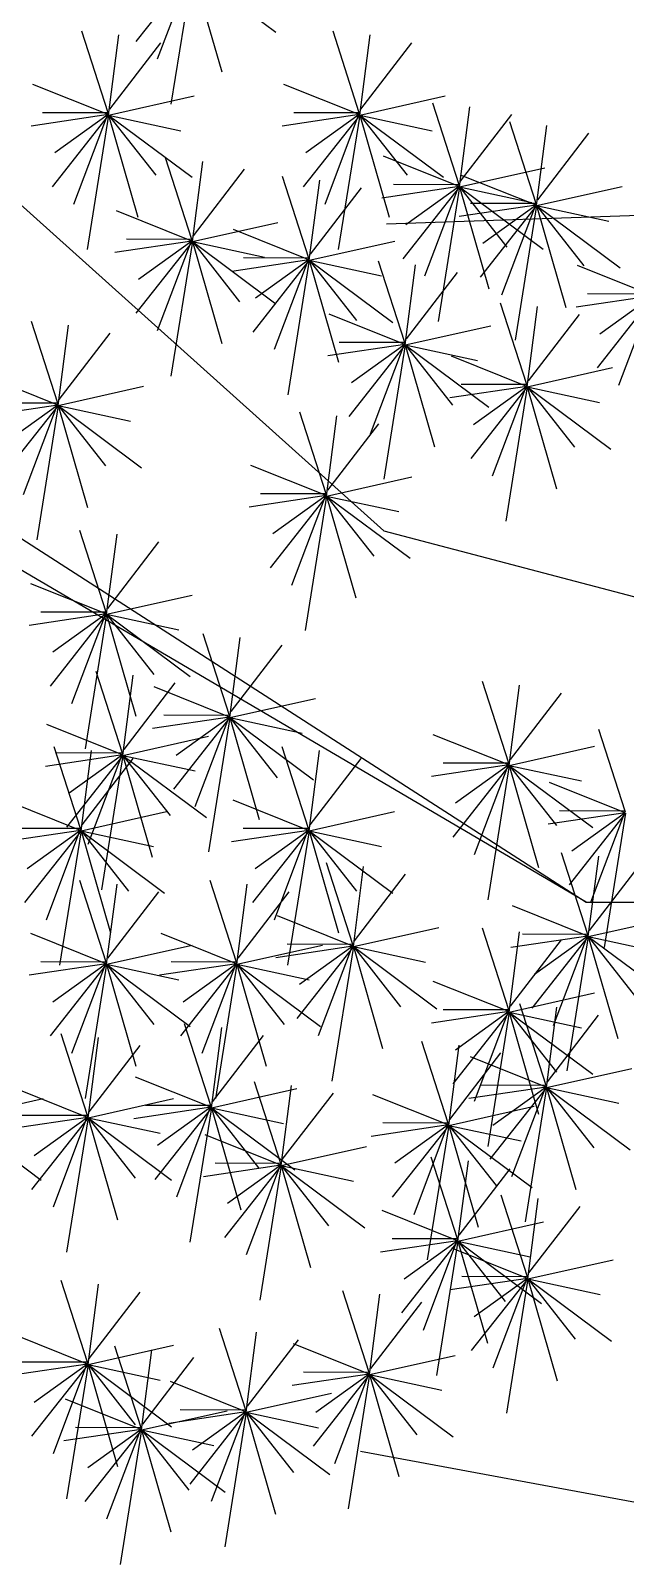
# Model space of a CAD drawing. Extents: x -5.87 to -1.56, y -0.05 to 8.99.
# Drawn here: x -3.57 to -2.944, y 2.111 to 3.724 of the extents above; entities that cross this region are included whole.
import ezdxf

# ---------------------------------------------------------------- set-up
doc = ezdxf.new("R2010")
doc.units = 0
doc.header["$MEASUREMENT"] = 0
doc.layers.get('0').update_dxf_attribs({"linetype": 'CONTINUOUS'})
doc.layers.add('01', color=1, linetype='CONTINUOUS')

msp = doc.modelspace()

# ---------------------------------------------------------------- linework, layer by layer
for p, q in [((-3.4002, 3.7903), (-3.4366, 3.6941)), ((-3.3997, 3.788), (-3.4592, 3.7126)), ((-3.3997, 3.788), (-3.4223, 3.6467)), ((-3.3997, 3.788), (-3.3118, 3.7226)), ((-3.3997, 3.788), (-3.3689, 3.6808)), ((-3.4883, 3.6376), (-3.516, 3.7235)), ((-3.4878, 3.6353), (-3.477, 3.7197)), ((-3.4866, 3.6416), (-3.4329, 3.7114)), ((-3.2241, 3.6376), (-3.2517, 3.7235)), ((-3.2236, 3.6353), (-3.2127, 3.7197)), ((-3.2224, 3.6416), (-3.1687, 3.7114)), ((-3.4883, 3.6358), (-3.5677, 3.6676)), ((-3.2241, 3.6358), (-3.3035, 3.6676)), ((-3.4878, 3.6353), (-3.398, 3.6555)), ((-3.2236, 3.6353), (-3.1337, 3.6555)), ((-3.1192, 3.562), (-3.1469, 3.6479)), ((-3.4883, 3.6358), (-3.5694, 3.6237)), ((-3.4883, 3.6376), (-3.5573, 3.6378)), ((-3.4878, 3.6353), (-3.5473, 3.5599)), ((-3.4883, 3.6358), (-3.5444, 3.5955)), ((-3.4883, 3.6376), (-3.5247, 3.5414)), ((-3.4878, 3.6353), (-3.5104, 3.494)), ((-3.4878, 3.6353), (-3.3999, 3.5699)), ((-3.4878, 3.6353), (-3.457, 3.5281)), ((-3.4878, 3.6353), (-3.4118, 3.6189)), ((-3.4878, 3.6353), (-3.4381, 3.572)), ((-3.2241, 3.6358), (-3.3052, 3.6237)), ((-3.2241, 3.6376), (-3.293, 3.6378)), ((-3.2236, 3.6353), (-3.2831, 3.5599)), ((-3.2241, 3.6358), (-3.2802, 3.5955)), ((-3.2241, 3.6376), (-3.2604, 3.5414)), ((-3.2236, 3.6353), (-3.2462, 3.494)), ((-3.2236, 3.6353), (-3.1357, 3.5699)), ((-3.2236, 3.6353), (-3.1927, 3.5281)), ((-3.2236, 3.6353), (-3.1476, 3.6189)), ((-3.2236, 3.6353), (-3.1739, 3.572)), ((-3.1187, 3.5597), (-3.1079, 3.6441)), ((-3.1175, 3.566), (-3.0638, 3.6358)), ((-3.0381, 3.5424), (-3.0657, 3.6282)), ((-3.0376, 3.5401), (-3.0267, 3.6244)), ((-3.0364, 3.5463), (-2.9827, 3.6162)), ((-3.4002, 3.5046), (-3.4279, 3.5905)), ((-3.3997, 3.5023), (-3.3889, 3.5866)), ((-3.1192, 3.5602), (-3.1986, 3.592)), ((-3.3985, 3.5085), (-3.3449, 3.5784)), ((-3.2772, 3.4849), (-3.3049, 3.5708)), ((-3.2767, 3.4826), (-3.2658, 3.567)), ((-3.1187, 3.5597), (-3.0289, 3.5799)), ((-3.0381, 3.5405), (-3.1175, 3.5723)), ((-3.2755, 3.4889), (-3.2218, 3.5587)), ((-3.1192, 3.5602), (-3.2003, 3.5481)), ((-3.1192, 3.562), (-3.1882, 3.5622)), ((-3.1187, 3.5597), (-3.1782, 3.4843)), ((-3.1192, 3.5602), (-3.1753, 3.5199)), ((-3.1192, 3.562), (-3.1556, 3.4658)), ((-3.1187, 3.5597), (-3.1413, 3.4184)), ((-3.1187, 3.5597), (-3.0308, 3.4943)), ((-3.1187, 3.5597), (-3.0879, 3.4525)), ((-3.1187, 3.5597), (-3.0427, 3.5434)), ((-3.1187, 3.5597), (-3.069, 3.4964)), ((-3.0376, 3.5401), (-2.9477, 3.5602)), ((-3.4002, 3.5027), (-3.4796, 3.5345)), ((-3.1954, 3.521), (-2.8116, 3.5342)), ((-3.0381, 3.5405), (-3.1192, 3.5285)), ((-3.0381, 3.5424), (-3.107, 3.5425)), ((-3.0376, 3.5401), (-3.0971, 3.4647)), ((-3.0381, 3.5405), (-3.0941, 3.5002)), ((-3.0381, 3.5424), (-3.0744, 3.4461)), ((-3.0376, 3.5401), (-3.0602, 3.3987)), ((-3.0376, 3.5401), (-2.9497, 3.4746)), ((-3.0376, 3.5401), (-3.0067, 3.4329)), ((-3.0376, 3.5401), (-2.9616, 3.5237)), ((-3.0376, 3.5401), (-2.9878, 3.4767)), ((-3.3997, 3.5023), (-3.3099, 3.5224)), ((-3.4002, 3.5027), (-3.4813, 3.4907)), ((-3.4002, 3.5046), (-3.4692, 3.5047)), ((-3.3997, 3.5023), (-3.4592, 3.4269)), ((-3.4002, 3.5027), (-3.4563, 3.4624)), ((-3.4002, 3.5046), (-3.4366, 3.4083)), ((-3.3997, 3.5023), (-3.4223, 3.3609)), ((-3.3997, 3.5023), (-3.3118, 3.4368)), ((-3.3997, 3.5023), (-3.3689, 3.3951)), ((-3.3997, 3.5023), (-3.3237, 3.4859)), ((-3.3997, 3.5023), (-3.35, 3.4389)), ((-3.2772, 3.4831), (-3.3566, 3.5149)), ((-3.2767, 3.4826), (-3.1869, 3.5028)), ((-3.2772, 3.4849), (-3.3461, 3.4851)), ((-3.2772, 3.4849), (-3.3136, 3.3887)), ((-3.2772, 3.4831), (-3.3583, 3.471)), ((-3.2767, 3.4826), (-3.3362, 3.4072)), ((-3.2772, 3.4831), (-3.3333, 3.4428)), ((-3.2767, 3.4826), (-3.2993, 3.3413)), ((-3.2767, 3.4826), (-3.1888, 3.4172)), ((-3.2767, 3.4826), (-3.2459, 3.3754)), ((-3.2767, 3.4826), (-3.2007, 3.4662)), ((-3.2767, 3.4826), (-3.227, 3.4193)), ((-3.1763, 3.396), (-3.204, 3.4818)), ((-3.1758, 3.3937), (-3.1649, 3.478)), ((-3.1746, 3.3999), (-3.1209, 3.4698)), ((-2.915, 3.4453), (-2.9944, 3.4771)), ((-3.0479, 3.3519), (-3.0756, 3.4377)), ((-2.915, 3.4453), (-2.9961, 3.4332)), ((-2.915, 3.4471), (-2.984, 3.4473)), ((-2.9145, 3.4448), (-2.974, 3.3694)), ((-2.915, 3.4453), (-2.9711, 3.405)), ((-2.915, 3.4471), (-2.9514, 3.3509)), ((-3.1763, 3.3941), (-3.2557, 3.4259)), ((-3.0474, 3.3496), (-3.0365, 3.4339)), ((-3.0462, 3.3558), (-2.9925, 3.4257)), ((-3.5414, 3.3322), (-3.5691, 3.4181)), ((-3.5409, 3.3299), (-3.5301, 3.4143)), ((-3.5397, 3.3362), (-3.4861, 3.406)), ((-3.1758, 3.3937), (-3.0859, 3.4138)), ((-3.1763, 3.3941), (-3.2574, 3.3821)), ((-3.1763, 3.396), (-3.2452, 3.3961)), ((-3.1758, 3.3937), (-3.2353, 3.3182)), ((-3.1763, 3.3941), (-3.2324, 3.3538)), ((-3.1763, 3.396), (-3.2126, 3.2997)), ((-3.1758, 3.3937), (-3.1984, 3.2523)), ((-3.1758, 3.3937), (-3.0879, 3.3282)), ((-3.1758, 3.3937), (-3.1449, 3.2865)), ((-3.1758, 3.3937), (-3.0998, 3.3773)), ((-3.1758, 3.3937), (-3.1261, 3.3303)), ((-3.0479, 3.35), (-3.1273, 3.3818)), ((-3.5414, 3.3304), (-3.6208, 3.3622)), ((-3.0474, 3.3496), (-2.9576, 3.3697)), ((-3.5409, 3.3299), (-3.4511, 3.3501)), ((-3.0479, 3.35), (-3.129, 3.338)), ((-3.0479, 3.3519), (-3.1168, 3.352)), ((-3.0474, 3.3496), (-3.1069, 3.2741)), ((-3.0479, 3.35), (-3.104, 3.3097)), ((-3.0479, 3.3519), (-3.0843, 3.2556)), ((-3.0474, 3.3496), (-3.07, 3.2082)), ((-3.0474, 3.3496), (-2.9595, 3.2841)), ((-3.0474, 3.3496), (-3.0166, 3.2424)), ((-3.0474, 3.3496), (-2.9714, 3.3332)), ((-3.0474, 3.3496), (-2.9977, 3.2862)), ((-3.5414, 3.3304), (-3.6225, 3.3183)), ((-3.5414, 3.3322), (-3.6104, 3.3324)), ((-3.5409, 3.3299), (-3.6005, 3.2545)), ((-3.5414, 3.3304), (-3.5975, 3.2901)), ((-3.5414, 3.3322), (-3.5778, 3.236)), ((-3.5409, 3.3299), (-3.5635, 3.1886)), ((-3.5409, 3.3299), (-3.4531, 3.2645)), ((-3.5409, 3.3299), (-3.5101, 3.2227)), ((-3.5409, 3.3299), (-3.4649, 3.3135)), ((-3.5409, 3.3299), (-3.4912, 3.2666)), ((-3.259, 3.237), (-3.2867, 3.3228)), ((-3.2585, 3.2347), (-3.2477, 3.319)), ((-3.2573, 3.2409), (-3.2037, 3.3108)), ((-3.259, 3.2351), (-3.3384, 3.2669)), ((-3.2585, 3.2347), (-3.1687, 3.2548)), ((-3.259, 3.2351), (-3.3401, 3.2231)), ((-3.259, 3.237), (-3.328, 3.2371)), ((-3.2585, 3.2347), (-3.318, 3.1592)), ((-3.259, 3.2351), (-3.3151, 3.1948)), ((-3.259, 3.237), (-3.2954, 3.1407)), ((-3.2585, 3.2347), (-3.2811, 3.0933)), ((-3.2585, 3.2347), (-3.1706, 3.1692)), ((-3.2585, 3.2347), (-3.2277, 3.1275)), ((-3.2585, 3.2347), (-3.1825, 3.2183)), ((-3.2585, 3.2347), (-3.2088, 3.1713)), ((-3.4904, 3.1126), (-3.5181, 3.1984)), ((-3.4899, 3.1103), (-3.479, 3.1946)), ((-3.4887, 3.1165), (-3.435, 3.1864)), ((-3.4904, 3.1107), (-3.5698, 3.1425)), ((-3.4899, 3.1103), (-3.4001, 3.1304)), ((-3.4904, 3.1107), (-3.5715, 3.0987)), ((-3.4904, 3.1126), (-3.5593, 3.1127)), ((-3.4899, 3.1103), (-3.5494, 3.0348)), ((-3.4904, 3.1107), (-3.5465, 3.0704)), ((-3.4904, 3.1126), (-3.5268, 3.0163)), ((-3.4899, 3.1103), (-3.5125, 2.9689)), ((-3.4899, 3.1103), (-3.402, 3.0448)), ((-3.4899, 3.1103), (-3.4591, 3.0031)), ((-3.4899, 3.1103), (-3.4139, 3.0939)), ((-3.4899, 3.1103), (-3.4402, 3.0469)), ((-3.3606, 3.004), (-3.3883, 3.0899)), ((-3.3602, 3.0017), (-3.3493, 3.0861)), ((-3.3589, 3.008), (-3.3053, 3.0778)), ((-3.4733, 2.9643), (-3.5009, 3.0502)), ((-3.4728, 2.962), (-3.4619, 3.0464)), ((-3.4716, 2.9683), (-3.4179, 3.0381)), ((-3.3606, 3.0022), (-3.4401, 3.034)), ((-3.0669, 2.9537), (-3.0946, 3.0396)), ((-3.0664, 2.9514), (-3.0555, 3.0358)), ((-3.3602, 3.0017), (-3.2703, 3.0219)), ((-3.0652, 2.9577), (-3.0115, 3.0275)), ((-3.3606, 3.0022), (-3.4418, 2.9901)), ((-3.3606, 3.004), (-3.4296, 3.0042)), ((-3.3602, 3.0017), (-3.4197, 2.9263)), ((-3.3606, 3.0022), (-3.4167, 2.9619)), ((-3.3606, 3.004), (-3.397, 2.9078)), ((-3.3602, 3.0017), (-3.3827, 2.8604)), ((-3.3602, 3.0017), (-3.2723, 2.9363)), ((-3.3602, 3.0017), (-3.3293, 2.8945)), ((-3.3602, 3.0017), (-3.2841, 2.9854)), ((-3.3602, 3.0017), (-3.3104, 2.9384)), ((-3.4733, 2.9625), (-3.5527, 2.9943)), ((-2.9445, 2.9034), (-2.9722, 2.9893)), ((-3.5173, 2.8849), (-3.545, 2.9708)), ((-3.4728, 2.962), (-3.3829, 2.9822)), ((-3.2774, 2.8849), (-3.3051, 2.9708)), ((-3.0669, 2.9519), (-3.1463, 2.9837)), ((-3.0664, 2.9514), (-2.9766, 2.9716)), ((-3.4733, 2.9625), (-3.5544, 2.9504)), ((-3.4733, 2.9643), (-3.5422, 2.9645)), ((-3.4728, 2.962), (-3.5323, 2.8866)), ((-3.4733, 2.9625), (-3.5293, 2.9222)), ((-3.5168, 2.8826), (-3.506, 2.967)), ((-3.5156, 2.8889), (-3.462, 2.9587)), ((-3.4733, 2.9643), (-3.5096, 2.8681)), ((-3.4728, 2.962), (-3.4954, 2.8207)), ((-3.4728, 2.962), (-3.3849, 2.8966)), ((-3.4728, 2.962), (-3.4419, 2.8548)), ((-3.4728, 2.962), (-3.3967, 2.9456)), ((-3.4728, 2.962), (-3.423, 2.8987)), ((-3.2769, 2.8826), (-3.2661, 2.967)), ((-3.2757, 2.8889), (-3.2221, 2.9587)), ((-3.0669, 2.9519), (-3.148, 2.9398)), ((-3.0669, 2.9537), (-3.1358, 2.9539)), ((-3.0669, 2.9519), (-3.123, 2.9116)), ((-3.0669, 2.9537), (-3.1033, 2.8575)), ((-3.0664, 2.9514), (-3.1259, 2.876)), ((-3.0664, 2.9514), (-3.089, 2.8101)), ((-3.0664, 2.9514), (-2.9785, 2.886)), ((-3.0664, 2.9514), (-3.0356, 2.8442)), ((-3.0664, 2.9514), (-2.9904, 2.9351)), ((-3.0664, 2.9514), (-3.0167, 2.8881)), ((-2.9445, 2.9016), (-3.0239, 2.9334)), ((-3.5173, 2.8831), (-3.5967, 2.9149)), ((-3.2774, 2.8831), (-3.3568, 2.9149)), ((-2.9445, 2.9034), (-3.0134, 2.9036)), ((-2.9445, 2.9034), (-2.9809, 2.8072)), ((-3.5168, 2.8826), (-3.427, 2.9028)), ((-3.2769, 2.8826), (-3.1871, 2.9028)), ((-2.9445, 2.9016), (-3.0256, 2.8895)), ((-2.944, 2.9011), (-3.0035, 2.8257)), ((-2.9445, 2.9016), (-3.0006, 2.8613)), ((-2.944, 2.9011), (-2.9666, 2.7598)), ((-3.5173, 2.8831), (-3.5984, 2.871)), ((-3.5173, 2.8849), (-3.5863, 2.8851)), ((-3.5168, 2.8826), (-3.5763, 2.8072)), ((-3.5173, 2.8831), (-3.5734, 2.8427)), ((-3.5173, 2.8849), (-3.5537, 2.7887)), ((-3.5168, 2.8826), (-3.5394, 2.7413)), ((-3.5168, 2.8826), (-3.4289, 2.8172)), ((-3.5168, 2.8826), (-3.486, 2.7754)), ((-3.5168, 2.8826), (-3.4408, 2.8662)), ((-3.5168, 2.8826), (-3.4671, 2.8193)), ((-3.2774, 2.8831), (-3.3585, 2.871)), ((-3.2774, 2.8849), (-3.3464, 2.8851)), ((-3.2769, 2.8826), (-3.3364, 2.8072)), ((-3.2774, 2.8831), (-3.3335, 2.8427)), ((-3.2774, 2.8849), (-3.3138, 2.7887)), ((-3.2769, 2.8826), (-3.2995, 2.7413)), ((-3.2769, 2.8826), (-3.189, 2.8172)), ((-3.2769, 2.8826), (-3.2461, 2.7754)), ((-3.2769, 2.8826), (-3.2009, 2.8662)), ((-3.2769, 2.8826), (-3.2272, 2.8193)), ((-2.9837, 2.7737), (-3.0113, 2.8596)), ((-2.9832, 2.7714), (-2.9723, 2.8558)), ((-3.2309, 2.7631), (-3.2586, 2.849)), ((-3.2304, 2.7608), (-3.2196, 2.8452)), ((-2.982, 2.7777), (-2.9283, 2.8475)), ((-3.4904, 2.7446), (-3.5181, 2.8305)), ((-3.4899, 2.7423), (-3.479, 2.8267)), ((-3.3533, 2.7446), (-3.381, 2.8305)), ((-3.3528, 2.7423), (-3.342, 2.8267)), ((-3.2292, 2.7671), (-3.1755, 2.8369)), ((-3.4887, 2.7486), (-3.435, 2.8184)), ((-3.3516, 2.7486), (-3.2979, 2.8184)), ((-3.2309, 2.7613), (-3.3103, 2.7931)), ((-2.9837, 2.7719), (-3.0631, 2.8037)), ((-2.9832, 2.7714), (-2.8933, 2.7916)), ((-3.4904, 2.7428), (-3.5698, 2.7746)), ((-3.3533, 2.7428), (-3.4327, 2.7746)), ((-3.2304, 2.7608), (-3.1406, 2.781)), ((-3.0669, 2.6943), (-3.0946, 2.7802)), ((-3.0664, 2.692), (-3.0555, 2.7764)), ((-3.4899, 2.7423), (-3.4001, 2.7625)), ((-3.3528, 2.7423), (-3.263, 2.7625)), ((-3.2309, 2.7613), (-3.312, 2.7492)), ((-3.2309, 2.7631), (-3.2999, 2.7633)), ((-3.2304, 2.7608), (-3.2899, 2.6854)), ((-3.2309, 2.7613), (-3.287, 2.721)), ((-3.2309, 2.7631), (-3.2673, 2.6669)), ((-3.2304, 2.7608), (-3.253, 2.6195)), ((-3.2304, 2.7608), (-3.1425, 2.6954)), ((-3.2304, 2.7608), (-3.1996, 2.6536)), ((-3.2304, 2.7608), (-3.1544, 2.7445)), ((-3.2304, 2.7608), (-3.1807, 2.6975)), ((-3.0652, 2.6983), (-3.0115, 2.7681)), ((-2.9837, 2.7719), (-3.0648, 2.7598)), ((-2.9837, 2.7737), (-3.0526, 2.7739)), ((-2.9832, 2.7714), (-3.0427, 2.696)), ((-2.9837, 2.7719), (-3.0397, 2.7316)), ((-2.9837, 2.7737), (-3.02, 2.6775)), ((-2.9832, 2.7714), (-3.0058, 2.6301)), ((-2.9832, 2.7714), (-2.8953, 2.706)), ((-2.9832, 2.7714), (-2.9523, 2.6642)), ((-2.9832, 2.7714), (-2.9072, 2.7551)), ((-2.9832, 2.7714), (-2.9334, 2.7081)), ((-3.4904, 2.7428), (-3.5715, 2.7307)), ((-3.4904, 2.7446), (-3.5593, 2.7448)), ((-3.4899, 2.7423), (-3.5494, 2.6669)), ((-3.4904, 2.7428), (-3.5465, 2.7024)), ((-3.4904, 2.7446), (-3.5268, 2.6484)), ((-3.4899, 2.7423), (-3.5125, 2.601)), ((-3.4899, 2.7423), (-3.402, 2.6769)), ((-3.4899, 2.7423), (-3.4591, 2.6351)), ((-3.4899, 2.7423), (-3.4139, 2.7259)), ((-3.4899, 2.7423), (-3.4402, 2.679)), ((-3.3533, 2.7428), (-3.4344, 2.7307)), ((-3.3533, 2.7446), (-3.4222, 2.7448)), ((-3.3528, 2.7423), (-3.4123, 2.6669)), ((-3.3533, 2.7428), (-3.4094, 2.7024)), ((-3.3533, 2.7446), (-3.3897, 2.6484)), ((-3.3528, 2.7423), (-3.3754, 2.601)), ((-3.3528, 2.7423), (-3.2649, 2.6769)), ((-3.3528, 2.7423), (-3.322, 2.6351)), ((-3.3528, 2.7423), (-3.2768, 2.7259)), ((-3.3528, 2.7423), (-3.3031, 2.679)), ((-3.0669, 2.6925), (-3.1463, 2.7243)), ((-3.0664, 2.692), (-2.9766, 2.7122)), ((-3.0669, 2.6943), (-3.1358, 2.6945)), ((-3.0669, 2.6943), (-3.1033, 2.5981)), ((-3.0277, 2.6149), (-3.0554, 2.7008)), ((-3.0272, 2.6126), (-3.0164, 2.697)), ((-3.3802, 2.5937), (-3.4079, 2.6796)), ((-3.0669, 2.6925), (-3.148, 2.6804)), ((-3.0664, 2.692), (-3.1259, 2.6166)), ((-3.0669, 2.6925), (-3.123, 2.6521)), ((-3.0664, 2.692), (-3.089, 2.5507)), ((-3.0664, 2.692), (-2.9785, 2.6266)), ((-3.0664, 2.692), (-3.0356, 2.5848)), ((-3.0664, 2.692), (-2.9904, 2.6756)), ((-3.0664, 2.692), (-3.0167, 2.6287)), ((-3.026, 2.6188), (-2.9724, 2.6887)), ((-3.51, 2.5831), (-3.5377, 2.669)), ((-3.5095, 2.5808), (-3.4986, 2.6652)), ((-3.3797, 2.5914), (-3.3689, 2.6758)), ((-3.3785, 2.5977), (-3.3249, 2.6675)), ((-3.5083, 2.5871), (-3.4546, 2.6569)), ((-3.1305, 2.5752), (-3.1582, 2.6611)), ((-3.13, 2.5729), (-3.1192, 2.6572)), ((-3.1288, 2.5791), (-3.0752, 2.649)), ((-3.0277, 2.6131), (-3.1071, 2.6448)), ((-3.0272, 2.6126), (-2.9374, 2.6328)), ((-3.51, 2.5813), (-3.5894, 2.6131)), ((-3.3802, 2.5919), (-3.4596, 2.6237)), ((-3.3068, 2.5328), (-3.3345, 2.6187)), ((-3.3063, 2.5305), (-3.2954, 2.6149)), ((-3.0277, 2.6131), (-3.1088, 2.601)), ((-3.0277, 2.6149), (-3.0967, 2.6151)), ((-3.0277, 2.6131), (-3.0838, 2.5727)), ((-3.0277, 2.6149), (-3.0641, 2.5187)), ((-3.6466, 2.5808), (-3.5567, 2.601)), ((-3.5095, 2.5808), (-3.4196, 2.601)), ((-3.3797, 2.5914), (-3.2899, 2.6116)), ((-3.3051, 2.5368), (-3.2514, 2.6066)), ((-3.1305, 2.5734), (-3.2099, 2.6051)), ((-3.0272, 2.6126), (-3.0867, 2.5372)), ((-3.0272, 2.6126), (-3.0498, 2.4713)), ((-3.0272, 2.6126), (-2.9393, 2.5472)), ((-3.0272, 2.6126), (-2.9964, 2.5054)), ((-3.0272, 2.6126), (-2.9512, 2.5962)), ((-3.0272, 2.6126), (-2.9775, 2.5492)), ((-3.6466, 2.5808), (-3.5587, 2.5154)), ((-3.51, 2.5813), (-3.5911, 2.5692)), ((-3.51, 2.5831), (-3.5789, 2.5833)), ((-3.5095, 2.5808), (-3.569, 2.5054)), ((-3.51, 2.5813), (-3.5661, 2.541)), ((-3.51, 2.5831), (-3.5463, 2.4869)), ((-3.5095, 2.5808), (-3.5321, 2.4395)), ((-3.5095, 2.5808), (-3.4216, 2.5154)), ((-3.5095, 2.5808), (-3.4786, 2.4736)), ((-3.5095, 2.5808), (-3.4335, 2.5645)), ((-3.5095, 2.5808), (-3.4598, 2.5175)), ((-3.3802, 2.5919), (-3.4613, 2.5798)), ((-3.3802, 2.5937), (-3.4492, 2.5939)), ((-3.3797, 2.5914), (-3.4392, 2.516)), ((-3.3802, 2.5919), (-3.4363, 2.5516)), ((-3.3802, 2.5937), (-3.4166, 2.4975)), ((-3.3797, 2.5914), (-3.4023, 2.4501)), ((-3.3797, 2.5914), (-3.2918, 2.526)), ((-3.3797, 2.5914), (-3.3489, 2.4842)), ((-3.3797, 2.5914), (-3.3037, 2.575)), ((-3.3797, 2.5914), (-3.33, 2.5281)), ((-3.13, 2.5729), (-3.0402, 2.5931)), ((-3.1305, 2.5734), (-3.2116, 2.5613)), ((-3.1305, 2.5752), (-3.1995, 2.5754)), ((-3.13, 2.5729), (-3.1895, 2.4975)), ((-3.1305, 2.5734), (-3.1866, 2.533)), ((-3.1305, 2.5752), (-3.1669, 2.4789)), ((-3.13, 2.5729), (-3.1526, 2.4316)), ((-3.13, 2.5729), (-3.0421, 2.5074)), ((-3.13, 2.5729), (-3.0992, 2.4657)), ((-3.13, 2.5729), (-3.054, 2.5565)), ((-3.13, 2.5729), (-3.0803, 2.5095)), ((-3.3068, 2.531), (-3.3862, 2.5628)), ((-3.3063, 2.5305), (-3.2165, 2.5507)), ((-3.3068, 2.5328), (-3.3757, 2.533)), ((-3.3068, 2.5328), (-3.3432, 2.4366)), ((-3.1207, 2.4534), (-3.1484, 2.5393)), ((-3.1203, 2.4511), (-3.1094, 2.5355)), ((-3.3068, 2.531), (-3.3879, 2.5189)), ((-3.3063, 2.5305), (-3.3658, 2.4551)), ((-3.3068, 2.531), (-3.3629, 2.4907)), ((-3.3063, 2.5305), (-3.3289, 2.3892)), ((-3.3063, 2.5305), (-3.2184, 2.4651)), ((-3.3063, 2.5305), (-3.2755, 2.4233)), ((-3.3063, 2.5305), (-3.2303, 2.5142)), ((-3.3063, 2.5305), (-3.2566, 2.4672)), ((-3.119, 2.4574), (-3.0654, 2.5272)), ((-3.0473, 2.4137), (-3.075, 2.4996)), ((-3.0468, 2.4114), (-3.036, 2.4958)), ((-3.0456, 2.4177), (-2.9919, 2.4875)), ((-3.1207, 2.4516), (-3.2002, 2.4834)), ((-3.1203, 2.4511), (-3.0304, 2.4713)), ((-3.1207, 2.4516), (-3.2019, 2.4395)), ((-3.1207, 2.4534), (-3.1897, 2.4536)), ((-3.1207, 2.4516), (-3.1768, 2.4113)), ((-3.1207, 2.4534), (-3.1571, 2.3572)), ((-3.1203, 2.4511), (-3.1798, 2.3757)), ((-3.1203, 2.4511), (-3.1428, 2.3098)), ((-3.0473, 2.4119), (-3.1267, 2.4437)), ((-3.1203, 2.4511), (-3.0324, 2.3857)), ((-3.1203, 2.4511), (-3.0894, 2.3439)), ((-3.1203, 2.4511), (-3.0442, 2.4347)), ((-3.1203, 2.4511), (-3.0705, 2.3878)), ((-3.0468, 2.4114), (-2.957, 2.4316)), ((-3.51, 2.3237), (-3.5377, 2.4096)), ((-3.5095, 2.3214), (-3.4986, 2.4058)), ((-3.0473, 2.4119), (-3.1284, 2.3998)), ((-3.0473, 2.4137), (-3.1163, 2.4139)), ((-3.0468, 2.4114), (-3.1063, 2.336)), ((-3.0473, 2.4119), (-3.1034, 2.3715)), ((-3.0473, 2.4137), (-3.0837, 2.3175)), ((-3.0468, 2.4114), (-3.0694, 2.2701)), ((-3.0468, 2.4114), (-2.9589, 2.346)), ((-3.0468, 2.4114), (-3.016, 2.3042)), ((-3.0468, 2.4114), (-2.9708, 2.395)), ((-3.0468, 2.4114), (-2.9971, 2.3481)), ((-3.5083, 2.3277), (-3.4546, 2.3975)), ((-3.2138, 2.3131), (-3.2415, 2.399)), ((-3.2133, 2.3108), (-3.2024, 2.3952)), ((-3.2121, 2.3171), (-3.1584, 2.3869)), ((-3.3435, 2.2734), (-3.3712, 2.3593)), ((-3.343, 2.2711), (-3.3322, 2.3555)), ((-3.51, 2.3219), (-3.5894, 2.3536)), ((-3.5095, 2.3214), (-3.4196, 2.3416)), ((-3.4537, 2.2549), (-3.4814, 2.3408)), ((-3.3418, 2.2774), (-3.2881, 2.3472)), ((-3.2138, 2.3113), (-3.2932, 2.3431)), ((-3.51, 2.3237), (-3.5789, 2.3239)), ((-3.51, 2.3237), (-3.5463, 2.2275)), ((-3.4532, 2.2526), (-3.4423, 2.3369)), ((-3.452, 2.2588), (-3.3983, 2.3287)), ((-3.2133, 2.3108), (-3.1234, 2.331)), ((-3.51, 2.3219), (-3.5911, 2.3098)), ((-3.5095, 2.3214), (-3.569, 2.246)), ((-3.51, 2.3219), (-3.5661, 2.2815)), ((-3.5095, 2.3214), (-3.5321, 2.1801)), ((-3.5095, 2.3214), (-3.4216, 2.256)), ((-3.5095, 2.3214), (-3.4786, 2.2142)), ((-3.5095, 2.3214), (-3.4335, 2.305)), ((-3.5095, 2.3214), (-3.4598, 2.2581)), ((-3.2138, 2.3113), (-3.2949, 2.2992)), ((-3.2138, 2.3131), (-3.2827, 2.3133)), ((-3.2133, 2.3108), (-3.2728, 2.2354)), ((-3.2138, 2.3113), (-3.2699, 2.271)), ((-3.2138, 2.3131), (-3.2501, 2.2169)), ((-3.2133, 2.3108), (-3.2359, 2.1695)), ((-3.2133, 2.3108), (-3.1254, 2.2454)), ((-3.2133, 2.3108), (-3.1824, 2.2036)), ((-3.2133, 2.3108), (-3.1373, 2.2944)), ((-3.2133, 2.3108), (-3.1636, 2.2475)), ((-3.3435, 2.2716), (-3.4229, 2.3034)), ((-3.343, 2.2711), (-3.2532, 2.2913)), ((-3.4537, 2.253), (-3.5331, 2.2848)), ((-3.4532, 2.2526), (-3.3633, 2.2727)), ((-3.3435, 2.2716), (-3.4246, 2.2595)), ((-3.3435, 2.2734), (-3.4125, 2.2736)), ((-3.343, 2.2711), (-3.4025, 2.1957)), ((-3.3435, 2.2716), (-3.3996, 2.2312)), ((-3.3435, 2.2734), (-3.3799, 2.1772)), ((-3.343, 2.2711), (-3.3656, 2.1298)), ((-3.343, 2.2711), (-3.2551, 2.2057)), ((-3.343, 2.2711), (-3.3122, 2.1639)), ((-3.343, 2.2711), (-3.267, 2.2547)), ((-3.343, 2.2711), (-3.2933, 2.2078)), ((-3.4537, 2.253), (-3.5348, 2.241)), ((-3.4537, 2.2549), (-3.5226, 2.255)), ((-3.4532, 2.2526), (-3.5127, 2.1772)), ((-3.4537, 2.253), (-3.5098, 2.2127)), ((-3.4537, 2.2549), (-3.49, 2.1586)), ((-3.4532, 2.2526), (-3.4758, 2.1112)), ((-3.4532, 2.2526), (-3.3653, 2.1871)), ((-3.4532, 2.2526), (-3.4223, 2.1454)), ((-3.4532, 2.2526), (-3.3772, 2.2362)), ((-3.4532, 2.2526), (-3.4035, 2.1892))]:
    msp.add_line(p, q)
at = {"layer": '01'}
for p, q in [((-3.6402, 3.5946), (-3.1984, 3.1982)), ((-3.8943, 3.3924), (-2.9854, 2.8075)), ((-2.9854, 2.8075), (-3.8932, 3.3409)), ((-3.1984, 3.1982), (-2.8603, 3.1093)), ((-2.9854, 2.8075), (-2.4097, 2.8075)), ((-2.8846, 2.1673), (-3.2227, 2.2299))]:
    msp.add_line(p, q, dxfattribs=at)

doc.saveas('drawing.dxf')
